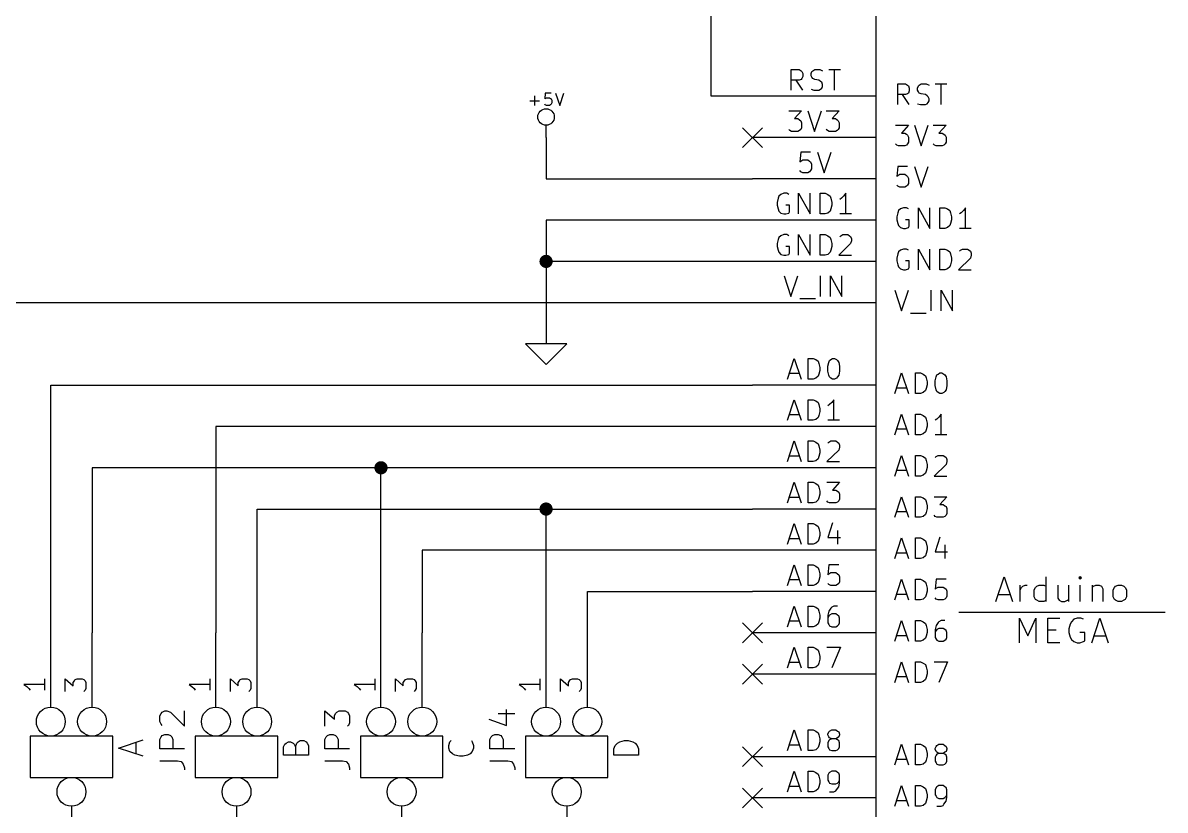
# Model space of a CAD drawing. Extents: x 4000 to 161350, y 4000 to 113000.
# Drawn here: x 30822 to 58500, y 47705 to 66780 of the extents above; entities that cross this region are included whole.
import ezdxf

# ---------------------------------------------------------------- set-up
doc = ezdxf.new("R2010")
doc.units = 0
for name, color, linetype in [('BLUE', 2, 'CONTINUOUS'), ('CYAN', 4, 'CONTINUOUS'), ('GREEN', 3, 'CONTINUOUS'), ('RED', 5, 'CONTINUOUS')]:
    doc.layers.add(name, color=color, linetype=linetype)

msp = doc.modelspace()

# ---------------------------------------------------------------- linework, layer by layer
at = {"layer": 'BLUE'}
for p, q in [((48260, 64240), (48740, 63760)), ((48740, 64240), (48260, 63760)), ((48260, 52240), (48740, 51760)), ((48740, 52240), (48260, 51760)), ((48260, 51240), (48740, 50760)), ((48740, 51240), (48260, 50760)), ((48260, 49240), (48740, 48760)), ((48740, 49240), (48260, 48760)), ((48260, 48240), (48740, 47760)), ((48740, 48240), (48260, 47760))]:
    msp.add_line(p, q, dxfattribs=at)
at = {"layer": 'CYAN'}
for p, q in [((43480, 65080), (43470, 64940)), ((43620, 65080), (43480, 65080)), ((43730, 65080), (43830, 64780)), ((43830, 64780), (43930, 65080)), ((52020, 64800), (52020, 65300)), ((52020, 65300), (52210, 65300)), ((52210, 65300), (52260, 65270)), ((52260, 65060), (52210, 65040)), ((52260, 65270), (52280, 65250)), ((52280, 65080), (52260, 65060)), ((52280, 65250), (52300, 65200)), ((52300, 65130), (52280, 65080)), ((52300, 65200), (52300, 65130)), ((52500, 65200), (52520, 65250)), ((52500, 65150), (52500, 65200)), ((52520, 65110), (52500, 65150)), ((52520, 65250), (52540, 65270)), ((52540, 65080), (52520, 65110)), ((52540, 65270), (52590, 65300)), ((52590, 65060), (52540, 65080)), ((52590, 65300), (52710, 65300)), ((52690, 65040), (52590, 65060)), ((52710, 65300), (52780, 65270)), ((52930, 65300), (53210, 65300)), ((53070, 64800), (53070, 65300)), ((43110, 64890), (43340, 64890)), ((43230, 64780), (43230, 65010)), ((43470, 64940), (43480, 64950)), ((43480, 64790), (43470, 64810)), ((43480, 64950), (43510, 64960)), ((43510, 64780), (43480, 64790)), ((43510, 64960), (43580, 64960)), ((43580, 64780), (43510, 64780)), ((43580, 64960), (43610, 64950)), ((43610, 64790), (43580, 64780)), ((43610, 64950), (43620, 64940)), ((43620, 64810), (43610, 64790)), ((43620, 64940), (43640, 64910)), ((43640, 64840), (43620, 64810)), ((43640, 64910), (43640, 64840)), ((52210, 65040), (52020, 65040)), ((52300, 64800), (52140, 65040)), ((52500, 64820), (52570, 64800)), ((52570, 64800), (52690, 64800)), ((52730, 65010), (52690, 65040)), ((52690, 64800), (52730, 64820)), ((52760, 64990), (52730, 65010)), ((52730, 64820), (52760, 64850)), ((52780, 64940), (52760, 64990)), ((52760, 64850), (52780, 64890)), ((52780, 64890), (52780, 64940)), ((51970, 64300), (52280, 64300)), ((52280, 64300), (52110, 64110)), ((52430, 64300), (52590, 63800)), ((52590, 63800), (52760, 64300)), ((52880, 64300), (53190, 64300)), ((53190, 64300), (53020, 64110)), ((52110, 64110), (52190, 64110)), ((52190, 64110), (52230, 64080)), ((52230, 64080), (52260, 64060)), ((52260, 64060), (52280, 64010)), ((52280, 64010), (52280, 63890)), ((53020, 64110), (53100, 64110)), ((53100, 64110), (53140, 64080)), ((53140, 64080), (53170, 64060)), ((53170, 64060), (53190, 64010)), ((53190, 64010), (53190, 63890)), ((52000, 63820), (51970, 63850)), ((52040, 63800), (52000, 63820)), ((52190, 63800), (52040, 63800)), ((52230, 63820), (52190, 63800)), ((52260, 63850), (52230, 63820)), ((52280, 63890), (52260, 63850)), ((52910, 63820), (52880, 63850)), ((52950, 63800), (52910, 63820)), ((53100, 63800), (52950, 63800)), ((53140, 63820), (53100, 63800)), ((53170, 63850), (53140, 63820)), ((53190, 63890), (53170, 63850)), ((52020, 63300), (52000, 63060)), ((52260, 63300), (52020, 63300)), ((52020, 63080), (52070, 63110)), ((52070, 63110), (52190, 63110)), ((52190, 63110), (52230, 63080)), ((52430, 63300), (52590, 62800)), ((52590, 62800), (52760, 63300)), ((52000, 63060), (52020, 63080)), ((52020, 62820), (52000, 62850)), ((52230, 63080), (52260, 63060)), ((52260, 62850), (52230, 62820)), ((52260, 63060), (52280, 63010)), ((52280, 62890), (52260, 62850)), ((52280, 63010), (52280, 62890)), ((52070, 62800), (52020, 62820)), ((52190, 62800), (52070, 62800)), ((52230, 62820), (52190, 62800)), ((52160, 62300), (52090, 62270)), ((52230, 62300), (52160, 62300)), ((52280, 62270), (52230, 62300)), ((52520, 61800), (52520, 62300)), ((52520, 62300), (52800, 61800)), ((52800, 61800), (52800, 62300)), ((53040, 61800), (53040, 62300)), ((53040, 62300), (53160, 62300)), ((53160, 62300), (53230, 62270)), ((53660, 62300), (53610, 62230)), ((53660, 61800), (53660, 62300)), ((52020, 62180), (52000, 62080)), ((52000, 62080), (52000, 62010)), ((52000, 62010), (52020, 61920)), ((52040, 62230), (52020, 62180)), ((52090, 62270), (52040, 62230)), ((52300, 62010), (52210, 62010)), ((52300, 61850), (52300, 62010)), ((53230, 62270), (53280, 62230)), ((53280, 62230), (53300, 62180)), ((53300, 62180), (53320, 62080)), ((53320, 62010), (53300, 61920)), ((53320, 62080), (53320, 62010)), ((53560, 62180), (53520, 62150)), ((53610, 62230), (53560, 62180)), ((52020, 61920), (52040, 61870)), ((52040, 61870), (52090, 61820)), ((52090, 61820), (52160, 61800)), ((52160, 61800), (52210, 61800)), ((52210, 61800), (52280, 61820)), ((52280, 61820), (52300, 61850)), ((53160, 61800), (53040, 61800)), ((53230, 61820), (53160, 61800)), ((53280, 61870), (53230, 61820)), ((53300, 61920), (53280, 61870)), ((53800, 61800), (53520, 61800)), ((52020, 61180), (52000, 61080)), ((52040, 61230), (52020, 61180)), ((52090, 61270), (52040, 61230)), ((52160, 61300), (52090, 61270)), ((52230, 61300), (52160, 61300)), ((52280, 61270), (52230, 61300)), ((52520, 60800), (52520, 61300)), ((52520, 61300), (52800, 60800)), ((52800, 60800), (52800, 61300)), ((53040, 60800), (53040, 61300)), ((53040, 61300), (53160, 61300)), ((53160, 61300), (53230, 61270)), ((53230, 61270), (53280, 61230)), ((53280, 61230), (53300, 61180)), ((53300, 61180), (53320, 61080)), ((53520, 61250), (53540, 61270)), ((53540, 61270), (53590, 61300)), ((53590, 61300), (53710, 61300)), ((53710, 61300), (53750, 61270)), ((53750, 61270), (53780, 61250)), ((53780, 61250), (53800, 61200)), ((53800, 61200), (53800, 61150)), ((52000, 61080), (52000, 61010)), ((52000, 61010), (52020, 60920)), ((52020, 60920), (52040, 60870)), ((52300, 61010), (52210, 61010)), ((52300, 60850), (52300, 61010)), ((53300, 60920), (53280, 60870)), ((53320, 61010), (53300, 60920)), ((53320, 61080), (53320, 61010)), ((53780, 61080), (53490, 60800)), ((53800, 61150), (53780, 61080)), ((52040, 60870), (52090, 60820)), ((52090, 60820), (52160, 60800)), ((52160, 60800), (52210, 60800)), ((52210, 60800), (52280, 60820)), ((52280, 60820), (52300, 60850)), ((53160, 60800), (53040, 60800)), ((53230, 60820), (53160, 60800)), ((53280, 60870), (53230, 60820)), ((53490, 60800), (53800, 60800)), ((51950, 60300), (52110, 59800)), ((52110, 59800), (52280, 60300)), ((52830, 59800), (52830, 60300)), ((53070, 59800), (53070, 60300)), ((53070, 60300), (53350, 59800)), ((53350, 59800), (53350, 60300)), ((52330, 59750), (52710, 59750)), ((51950, 57800), (52110, 58300)), ((52110, 58300), (52280, 57800)), ((52450, 57800), (52450, 58300)), ((52450, 58300), (52570, 58300)), ((52570, 58300), (52640, 58270)), ((52640, 58270), (52690, 58230)), ((52690, 58230), (52710, 58180)), ((52710, 58180), (52730, 58080)), ((52930, 58110), (52950, 58200)), ((52950, 58200), (52970, 58250)), ((52970, 58250), (53000, 58270)), ((53000, 58270), (53040, 58300)), ((53040, 58300), (53090, 58300)), ((53090, 58300), (53140, 58270)), ((53140, 58270), (53160, 58250)), ((53160, 58250), (53190, 58200)), ((53190, 58200), (53210, 58110)), ((52000, 57940), (52230, 57940)), ((52690, 57870), (52640, 57820)), ((52710, 57920), (52690, 57870)), ((52730, 58010), (52710, 57920)), ((52730, 58080), (52730, 58010)), ((52930, 57990), (52930, 58110)), ((52950, 57890), (52930, 57990)), ((52970, 57850), (52950, 57890)), ((53000, 57820), (52970, 57850)), ((53160, 57850), (53140, 57820)), ((53190, 57890), (53160, 57850)), ((53210, 57990), (53190, 57890)), ((53210, 58110), (53210, 57990)), ((52570, 57800), (52450, 57800)), ((52640, 57820), (52570, 57800)), ((53040, 57800), (53000, 57820)), ((53090, 57800), (53040, 57800)), ((53140, 57820), (53090, 57800)), ((51950, 56800), (52110, 57300)), ((52110, 57300), (52280, 56800)), ((52450, 56800), (52450, 57300)), ((52450, 57300), (52570, 57300)), ((52570, 57300), (52640, 57270)), ((53070, 57300), (53020, 57230)), ((53070, 56800), (53070, 57300)), ((52640, 57270), (52690, 57230)), ((52690, 57230), (52710, 57180)), ((52710, 57180), (52730, 57080)), ((52730, 57080), (52730, 57010)), ((52970, 57180), (52930, 57150)), ((53020, 57230), (52970, 57180)), ((52000, 56940), (52230, 56940)), ((52570, 56800), (52450, 56800)), ((52640, 56820), (52570, 56800)), ((52690, 56870), (52640, 56820)), ((52710, 56920), (52690, 56870)), ((52730, 57010), (52710, 56920)), ((53210, 56800), (52930, 56800)), ((51950, 55800), (52110, 56300)), ((52110, 56300), (52280, 55800)), ((52450, 55800), (52450, 56300)), ((52450, 56300), (52570, 56300)), ((52570, 56300), (52640, 56270)), ((52640, 56270), (52690, 56230)), ((52690, 56230), (52710, 56180)), ((52930, 56250), (52950, 56270)), ((52950, 56270), (53000, 56300)), ((53000, 56300), (53120, 56300)), ((53120, 56300), (53160, 56270)), ((53160, 56270), (53190, 56250)), ((53190, 56250), (53210, 56200)), ((53210, 56200), (53210, 56150)), ((52000, 55940), (52230, 55940)), ((52710, 55920), (52690, 55870)), ((52710, 56180), (52730, 56080)), ((52730, 56010), (52710, 55920)), ((52730, 56080), (52730, 56010)), ((53190, 56080), (52900, 55800)), ((53210, 56150), (53190, 56080)), ((52570, 55800), (52450, 55800)), ((52640, 55820), (52570, 55800)), ((52690, 55870), (52640, 55820)), ((52900, 55800), (53210, 55800)), ((51950, 54800), (52110, 55300)), ((52110, 55300), (52280, 54800)), ((52450, 54800), (52450, 55300)), ((52450, 55300), (52570, 55300)), ((52570, 55300), (52640, 55270)), ((52640, 55270), (52690, 55230)), ((52690, 55230), (52710, 55180)), ((52710, 55180), (52730, 55080)), ((52730, 55080), (52730, 55010)), ((52900, 55300), (53210, 55300)), ((53210, 55300), (53040, 55110)), ((53040, 55110), (53120, 55110)), ((53120, 55110), (53160, 55080)), ((53160, 55080), (53190, 55060)), ((52000, 54940), (52230, 54940)), ((52640, 54820), (52570, 54800)), ((52690, 54870), (52640, 54820)), ((52710, 54920), (52690, 54870)), ((52730, 55010), (52710, 54920)), ((52930, 54820), (52900, 54850)), ((52970, 54800), (52930, 54820)), ((53160, 54820), (53120, 54800)), ((53190, 54850), (53160, 54820)), ((53190, 55060), (53210, 55010)), ((53210, 54890), (53190, 54850)), ((53210, 55010), (53210, 54890)), ((52570, 54800), (52450, 54800)), ((53120, 54800), (52970, 54800)), ((51950, 53800), (52110, 54300)), ((52110, 54300), (52280, 53800)), ((52450, 53800), (52450, 54300)), ((52450, 54300), (52570, 54300)), ((52570, 54300), (52640, 54270)), ((52640, 54270), (52690, 54230)), ((53040, 54320), (52930, 53960)), ((52690, 54230), (52710, 54180)), ((52710, 54180), (52730, 54080)), ((52730, 54010), (52710, 53920)), ((52730, 54080), (52730, 54010)), ((53160, 54130), (53160, 53800)), ((52000, 53940), (52230, 53940)), ((52570, 53800), (52450, 53800)), ((52640, 53820), (52570, 53800)), ((52690, 53870), (52640, 53820)), ((52710, 53920), (52690, 53870)), ((52930, 53960), (53230, 53960)), ((51950, 52800), (52110, 53300)), ((52110, 53300), (52280, 52800)), ((52450, 52800), (52450, 53300)), ((52450, 53300), (52570, 53300)), ((52570, 53300), (52640, 53270)), ((52640, 53270), (52690, 53230)), ((52690, 53230), (52710, 53180)), ((52710, 53180), (52730, 53080)), ((52950, 53300), (52930, 53060)), ((53190, 53300), (52950, 53300)), ((52000, 52940), (52230, 52940)), ((52690, 52870), (52640, 52820)), ((52710, 52920), (52690, 52870)), ((52730, 53010), (52710, 52920)), ((52730, 53080), (52730, 53010)), ((52930, 53060), (52950, 53080)), ((52950, 53080), (53000, 53110)), ((53000, 53110), (53120, 53110)), ((53120, 53110), (53160, 53080)), ((53160, 53080), (53190, 53060)), ((53190, 53060), (53210, 53010)), ((53210, 52890), (53190, 52850)), ((53210, 53010), (53210, 52890)), ((52570, 52800), (52450, 52800)), ((52640, 52820), (52570, 52800)), ((52950, 52820), (52930, 52850)), ((53000, 52800), (52950, 52820)), ((53120, 52800), (53000, 52800)), ((53160, 52820), (53120, 52800)), ((53190, 52850), (53160, 52820)), ((51950, 51800), (52110, 52300)), ((52110, 52300), (52280, 51800)), ((52450, 51800), (52450, 52300)), ((52450, 52300), (52570, 52300)), ((52570, 52300), (52640, 52270)), ((52640, 52270), (52690, 52230)), ((52690, 52230), (52710, 52180)), ((52710, 52180), (52730, 52080)), ((52730, 52080), (52730, 52010)), ((52950, 52180), (52930, 52080)), ((52930, 52080), (52930, 51890)), ((52950, 52060), (52930, 52010)), ((53000, 52250), (52950, 52180)), ((52970, 52080), (52950, 52060)), ((53020, 52110), (52970, 52080)), ((53020, 52270), (53000, 52250)), ((53070, 52300), (53020, 52270)), ((53120, 52110), (53020, 52110)), ((53160, 52300), (53070, 52300)), ((53160, 52080), (53120, 52110)), ((53190, 52060), (53160, 52080)), ((53210, 52010), (53190, 52060)), ((52000, 51940), (52230, 51940)), ((52570, 51800), (52450, 51800)), ((52640, 51820), (52570, 51800)), ((52690, 51870), (52640, 51820)), ((52710, 51920), (52690, 51870)), ((52730, 52010), (52710, 51920)), ((52930, 51890), (52950, 51850)), ((52950, 51850), (52970, 51820)), ((52970, 51820), (53020, 51800)), ((53020, 51800), (53120, 51800)), ((53120, 51800), (53160, 51820)), ((53160, 51820), (53190, 51850)), ((53190, 51850), (53210, 51890)), ((53210, 51890), (53210, 52010)), ((51950, 50800), (52110, 51300)), ((52110, 51300), (52280, 50800)), ((52450, 50800), (52450, 51300)), ((52450, 51300), (52570, 51300)), ((52570, 51300), (52640, 51270)), ((52640, 51270), (52690, 51230)), ((52690, 51230), (52710, 51180)), ((52900, 51300), (53230, 51300)), ((53230, 51300), (53020, 50800)), ((52000, 50940), (52230, 50940)), ((52710, 51180), (52730, 51080)), ((52730, 51010), (52710, 50920)), ((52730, 51080), (52730, 51010)), ((52570, 50800), (52450, 50800)), ((52640, 50820), (52570, 50800)), ((52690, 50870), (52640, 50820)), ((52710, 50920), (52690, 50870)), ((34200, 50080), (34260, 50110)), ((34260, 50110), (34310, 50110)), ((34310, 50110), (34400, 50080)), ((34740, 49740), (34740, 50110)), ((38140, 49740), (38140, 50110)), ((38140, 50110), (38370, 49910)), ((38430, 50080), (38490, 50110)), ((38490, 50110), (38630, 50110)), ((38630, 50110), (38690, 50080)), ((42540, 49760), (42540, 50140)), ((34140, 49990), (34170, 50050)), ((34140, 49850), (34140, 49990)), ((34170, 49790), (34140, 49850)), ((34170, 50050), (34200, 50080)), ((34400, 50080), (34740, 49740)), ((38370, 49990), (38400, 50050)), ((38370, 49910), (38370, 49990)), ((38400, 50050), (38430, 50080)), ((38690, 50080), (38710, 50050)), ((38710, 50050), (38740, 49990)), ((38740, 49820), (38710, 49760)), ((38740, 49990), (38740, 49820)), ((42110, 49910), (42540, 49760)), ((42340, 50050), (42740, 50050)), ((34200, 49760), (34170, 49790)), ((38710, 49760), (38690, 49740)), ((33140, 49210), (33740, 49410)), ((33570, 49060), (33570, 49350)), ((34140, 49420), (34170, 49480)), ((34140, 49190), (34140, 49420)), ((34170, 49480), (34200, 49510)), ((34200, 49510), (34260, 49540)), ((34260, 49540), (34340, 49540)), ((34340, 49540), (34400, 49510)), ((34400, 49510), (34430, 49480)), ((34430, 49480), (34460, 49420)), ((34460, 49420), (34460, 49190)), ((37140, 49240), (37170, 49300)), ((37170, 49300), (37200, 49330)), ((37200, 49330), (37260, 49360)), ((37260, 49360), (37310, 49360)), ((37310, 49360), (37370, 49330)), ((37370, 49330), (37400, 49300)), ((37400, 49300), (37430, 49240)), ((37430, 49240), (37460, 49330)), ((37460, 49330), (37490, 49360)), ((37490, 49360), (37540, 49390)), ((37540, 49390), (37630, 49390)), ((37630, 49390), (37690, 49360)), ((37690, 49360), (37710, 49330)), ((37710, 49330), (37740, 49270)), ((37740, 49270), (37740, 49040)), ((38140, 49420), (38170, 49480)), ((38140, 49190), (38140, 49420)), ((38170, 49480), (38200, 49510)), ((38200, 49510), (38260, 49540)), ((38260, 49540), (38340, 49540)), ((38340, 49540), (38400, 49510)), ((38400, 49510), (38430, 49480)), ((38430, 49480), (38460, 49420)), ((38460, 49420), (38460, 49190)), ((41140, 49270), (41170, 49360)), ((41140, 49210), (41140, 49270)), ((41170, 49360), (41200, 49390)), ((41690, 49390), (41710, 49360)), ((41710, 49360), (41740, 49270)), ((41740, 49270), (41740, 49210)), ((42140, 49420), (42170, 49480)), ((42140, 49190), (42140, 49420)), ((42170, 49480), (42200, 49510)), ((42200, 49510), (42260, 49540)), ((42260, 49540), (42340, 49540)), ((42340, 49540), (42400, 49510)), ((42400, 49510), (42430, 49480)), ((42430, 49480), (42460, 49420)), ((42460, 49420), (42460, 49190)), ((45140, 49190), (45170, 49270)), ((45170, 49270), (45230, 49330)), ((45230, 49330), (45290, 49360)), ((45290, 49360), (45400, 49390)), ((45400, 49390), (45490, 49390)), ((45490, 49390), (45600, 49360)), ((45600, 49360), (45660, 49330)), ((45660, 49330), (45710, 49270)), ((45710, 49270), (45740, 49190)), ((51950, 48800), (52110, 49300)), ((52110, 49300), (52280, 48800)), ((52450, 48800), (52450, 49300)), ((52450, 49300), (52570, 49300)), ((52570, 49300), (52640, 49270)), ((52640, 49270), (52690, 49230)), ((52950, 49250), (52970, 49270)), ((52970, 49270), (53020, 49300)), ((53020, 49300), (53120, 49300)), ((53120, 49300), (53160, 49270)), ((53160, 49270), (53190, 49250)), ((33740, 49010), (33140, 49210)), ((34740, 49190), (34140, 49190)), ((37140, 49040), (37140, 49240)), ((37740, 49040), (37140, 49040)), ((37430, 49240), (37430, 49040)), ((38740, 49190), (38140, 49190)), ((41170, 49130), (41140, 49210)), ((41230, 49070), (41170, 49130)), ((41290, 49040), (41230, 49070)), ((41400, 49010), (41290, 49040)), ((41490, 49010), (41400, 49010)), ((41600, 49040), (41490, 49010)), ((41660, 49070), (41600, 49040)), ((41710, 49130), (41660, 49070)), ((41740, 49210), (41710, 49130)), ((42740, 49190), (42140, 49190)), ((45140, 49040), (45140, 49190)), ((45740, 49040), (45140, 49040)), ((45740, 49190), (45740, 49040)), ((52690, 49230), (52710, 49180)), ((52710, 49180), (52730, 49080)), ((52730, 49010), (52710, 48920)), ((52730, 49080), (52730, 49010)), ((52930, 49200), (52950, 49250)), ((52930, 49180), (52930, 49200)), ((52950, 49130), (52930, 49180)), ((52950, 49040), (52930, 48990)), ((52930, 48990), (52930, 48890)), ((52970, 49110), (52950, 49130)), ((52970, 49060), (52950, 49040)), ((53020, 49080), (52970, 49110)), ((53020, 49080), (52970, 49060)), ((53120, 49080), (53020, 49080)), ((53160, 49110), (53120, 49080)), ((53160, 49060), (53120, 49080)), ((53190, 49130), (53160, 49110)), ((53190, 49040), (53160, 49060)), ((53190, 49250), (53210, 49200)), ((53210, 49180), (53190, 49130)), ((53210, 48990), (53190, 49040)), ((53210, 49200), (53210, 49180)), ((53210, 48890), (53210, 48990)), ((34140, 48900), (34570, 48900)), ((34570, 48900), (34660, 48880)), ((34660, 48880), (34710, 48820)), ((34710, 48820), (34740, 48730)), ((34740, 48730), (34740, 48680)), ((38140, 48900), (38570, 48900)), ((38570, 48900), (38660, 48880)), ((38660, 48880), (38710, 48820)), ((38710, 48820), (38740, 48730)), ((38740, 48730), (38740, 48680)), ((42140, 48900), (42570, 48900)), ((42570, 48900), (42660, 48880)), ((42660, 48880), (42710, 48820)), ((42710, 48820), (42740, 48730)), ((42740, 48730), (42740, 48680)), ((52000, 48940), (52230, 48940)), ((52570, 48800), (52450, 48800)), ((52640, 48820), (52570, 48800)), ((52690, 48870), (52640, 48820)), ((52710, 48920), (52690, 48870)), ((52930, 48890), (52950, 48850)), ((52950, 48850), (52970, 48820)), ((52970, 48820), (53020, 48800)), ((53020, 48800), (53120, 48800)), ((53120, 48800), (53160, 48820)), ((53160, 48820), (53190, 48850)), ((53190, 48850), (53210, 48890)), ((51950, 47800), (52110, 48300)), ((52110, 48300), (52280, 47800)), ((52450, 47800), (52450, 48300)), ((52450, 48300), (52570, 48300)), ((52570, 48300), (52640, 48270)), ((52640, 48270), (52690, 48230)), ((52690, 48230), (52710, 48180)), ((52710, 48180), (52730, 48080)), ((52950, 48250), (52930, 48200)), ((52930, 48200), (52930, 48080)), ((52970, 48270), (52950, 48250)), ((53020, 48300), (52970, 48270)), ((53120, 48300), (53020, 48300)), ((53160, 48270), (53120, 48300)), ((53190, 48250), (53160, 48270)), ((53210, 48200), (53190, 48250)), ((53210, 48010), (53210, 48200)), ((52000, 47940), (52230, 47940)), ((52710, 47920), (52690, 47870)), ((52730, 48010), (52710, 47920)), ((52730, 48080), (52730, 48010)), ((52930, 48080), (52950, 48040)), ((52950, 48040), (52970, 48010)), ((52970, 48010), (53020, 47990)), ((53020, 47990), (53120, 47990)), ((53120, 47990), (53160, 48010)), ((53140, 47850), (53190, 47920)), ((53160, 48010), (53190, 48040)), ((53190, 48040), (53210, 48080)), ((53190, 47920), (53210, 48010)), ((52570, 47800), (52450, 47800)), ((52640, 47820), (52570, 47800)), ((52690, 47870), (52640, 47820)), ((52970, 47800), (53070, 47800)), ((53070, 47800), (53120, 47820)), ((53120, 47820), (53140, 47850))]:
    msp.add_line(p, q, dxfattribs=at)
at = {"layer": 'GREEN'}
for p, q in [((47500, 65000), (47500, 74000)), ((48500, 65000), (47500, 65000)), ((43500, 64000), (43500, 63000)), ((43500, 63000), (48500, 63000)), ((48500, 62000), (43500, 62000)), ((43500, 62000), (43500, 59000)), ((48500, 61000), (43500, 61000)), ((48500, 60000), (23500, 60000)), ((31500, 52000), (31500, 58000)), ((31500, 58000), (48500, 58000)), ((48500, 57000), (35500, 57000)), ((35500, 57000), (35500, 52000)), ((48500, 56000), (32500, 56000)), ((32500, 56000), (32500, 52000)), ((39500, 52000), (39500, 56000)), ((36500, 52000), (36500, 55000)), ((36500, 55000), (48500, 55000)), ((43500, 52000), (43500, 55000)), ((48500, 54000), (40500, 54000)), ((40500, 54000), (40500, 52000)), ((44500, 52000), (44500, 53000)), ((44500, 53000), (48500, 53000))]:
    msp.add_line(p, q, dxfattribs=at)
at = {"layer": 'GREEN', "const_width": 160}
for points in [[(43420, 61000, 1), (43580, 61000, 1)], [(39420, 56000, 1), (39580, 56000, 1)], [(43420, 55000, 1), (43580, 55000, 1)]]:
    msp.add_lwpolyline(points, format="xyb", close=True, dxfattribs=at)
at = {"layer": 'RED'}
for p, q in [((51500, 20000), (51500, 70000)), ((49440, 65150), (49440, 65650)), ((49440, 65650), (49630, 65650)), ((49630, 65650), (49680, 65620)), ((49680, 65620), (49700, 65600)), ((49700, 65600), (49720, 65550)), ((49920, 65550), (49940, 65600)), ((49940, 65600), (49960, 65620)), ((49960, 65620), (50010, 65650)), ((50010, 65650), (50130, 65650)), ((50130, 65650), (50200, 65620)), ((50350, 65650), (50630, 65650)), ((50490, 65150), (50490, 65650)), ((49630, 65390), (49440, 65390)), ((49720, 65150), (49560, 65390)), ((49680, 65410), (49630, 65390)), ((49700, 65430), (49680, 65410)), ((49720, 65480), (49700, 65430)), ((49720, 65550), (49720, 65480)), ((49920, 65500), (49920, 65550)), ((49940, 65460), (49920, 65500)), ((49960, 65430), (49940, 65460)), ((50010, 65410), (49960, 65430)), ((50110, 65390), (50010, 65410)), ((50150, 65360), (50110, 65390)), ((50180, 65340), (50150, 65360)), ((50200, 65290), (50180, 65340)), ((49920, 65170), (49990, 65150)), ((49990, 65150), (50110, 65150)), ((50110, 65150), (50150, 65170)), ((50150, 65170), (50180, 65200)), ((50180, 65200), (50200, 65240)), ((50200, 65240), (50200, 65290)), ((51500, 65000), (48500, 65000)), ((49380, 64650), (49690, 64650)), ((49690, 64650), (49520, 64460)), ((49840, 64650), (50000, 64150)), ((50000, 64150), (50170, 64650)), ((50290, 64650), (50600, 64650)), ((50600, 64650), (50430, 64460)), ((43500, 64000), (43500, 64300)), ((49520, 64460), (49600, 64460)), ((49600, 64460), (49640, 64430)), ((49640, 64430), (49670, 64410)), ((49670, 64410), (49690, 64360)), ((49690, 64240), (49670, 64200)), ((49690, 64360), (49690, 64240)), ((50430, 64460), (50510, 64460)), ((50510, 64460), (50550, 64430)), ((50550, 64430), (50580, 64410)), ((50580, 64410), (50600, 64360)), ((50600, 64240), (50580, 64200)), ((50600, 64360), (50600, 64240)), ((51500, 64000), (48500, 64000)), ((49410, 64170), (49380, 64200)), ((49450, 64150), (49410, 64170)), ((49600, 64150), (49450, 64150)), ((49640, 64170), (49600, 64150)), ((49670, 64200), (49640, 64170)), ((50320, 64170), (50290, 64200)), ((50360, 64150), (50320, 64170)), ((50510, 64150), (50360, 64150)), ((50550, 64170), (50510, 64150)), ((50580, 64200), (50550, 64170)), ((49670, 63650), (49650, 63410)), ((49650, 63410), (49670, 63430)), ((49910, 63650), (49670, 63650)), ((49670, 63430), (49720, 63460)), ((49720, 63460), (49840, 63460)), ((49840, 63460), (49880, 63430)), ((49880, 63430), (49910, 63410)), ((49910, 63410), (49930, 63360)), ((50080, 63650), (50240, 63150)), ((50240, 63150), (50410, 63650)), ((49670, 63170), (49650, 63200)), ((49720, 63150), (49670, 63170)), ((49840, 63150), (49720, 63150)), ((49880, 63170), (49840, 63150)), ((49910, 63200), (49880, 63170)), ((49930, 63240), (49910, 63200)), ((49930, 63360), (49930, 63240)), ((51500, 63000), (48500, 63000)), ((49140, 62580), (49120, 62530)), ((49190, 62620), (49140, 62580)), ((49260, 62650), (49190, 62620)), ((49330, 62650), (49260, 62650)), ((49380, 62620), (49330, 62650)), ((49620, 62150), (49620, 62650)), ((49620, 62650), (49900, 62150)), ((49900, 62150), (49900, 62650)), ((50140, 62150), (50140, 62650)), ((50140, 62650), (50260, 62650)), ((50260, 62650), (50330, 62620)), ((50330, 62620), (50380, 62580)), ((50380, 62580), (50400, 62530)), ((50710, 62580), (50660, 62530)), ((50760, 62650), (50710, 62580)), ((50760, 62150), (50760, 62650)), ((49120, 62530), (49100, 62430)), ((49100, 62430), (49100, 62360)), ((49100, 62360), (49120, 62270)), ((49400, 62360), (49310, 62360)), ((49400, 62200), (49400, 62360)), ((50400, 62530), (50420, 62430)), ((50420, 62360), (50400, 62270)), ((50420, 62430), (50420, 62360)), ((50660, 62530), (50620, 62500)), ((51500, 62000), (48500, 62000)), ((49120, 62270), (49140, 62220)), ((49140, 62220), (49190, 62170)), ((49190, 62170), (49260, 62150)), ((49260, 62150), (49310, 62150)), ((49310, 62150), (49380, 62170)), ((49380, 62170), (49400, 62200)), ((50260, 62150), (50140, 62150)), ((50330, 62170), (50260, 62150)), ((50380, 62220), (50330, 62170)), ((50400, 62270), (50380, 62220)), ((50900, 62150), (50620, 62150)), ((49120, 61530), (49100, 61430)), ((49140, 61580), (49120, 61530)), ((49190, 61620), (49140, 61580)), ((49260, 61650), (49190, 61620)), ((49330, 61650), (49260, 61650)), ((49380, 61620), (49330, 61650)), ((49620, 61150), (49620, 61650)), ((49620, 61650), (49900, 61150)), ((49900, 61150), (49900, 61650)), ((50140, 61150), (50140, 61650)), ((50140, 61650), (50260, 61650)), ((50260, 61650), (50330, 61620)), ((50330, 61620), (50380, 61580)), ((50380, 61580), (50400, 61530)), ((50400, 61530), (50420, 61430)), ((50620, 61600), (50640, 61620)), ((50640, 61620), (50690, 61650)), ((50690, 61650), (50810, 61650)), ((50810, 61650), (50850, 61620)), ((50850, 61620), (50880, 61600)), ((50880, 61600), (50900, 61550)), ((50900, 61500), (50880, 61430)), ((50900, 61550), (50900, 61500)), ((49100, 61430), (49100, 61360)), ((49100, 61360), (49120, 61270)), ((49120, 61270), (49140, 61220)), ((49140, 61220), (49190, 61170)), ((49190, 61170), (49260, 61150)), ((49400, 61360), (49310, 61360)), ((49310, 61150), (49380, 61170)), ((49380, 61170), (49400, 61200)), ((49400, 61200), (49400, 61360)), ((50330, 61170), (50260, 61150)), ((50380, 61220), (50330, 61170)), ((50400, 61270), (50380, 61220)), ((50420, 61360), (50400, 61270)), ((50420, 61430), (50420, 61360)), ((50880, 61430), (50590, 61150)), ((51500, 61000), (48500, 61000)), ((49260, 61150), (49310, 61150)), ((50260, 61150), (50140, 61150)), ((50590, 61150), (50900, 61150)), ((49270, 60650), (49430, 60150)), ((49430, 60150), (49600, 60650)), ((50150, 60150), (50150, 60650)), ((50390, 60150), (50390, 60650)), ((50390, 60650), (50670, 60150)), ((50670, 60150), (50670, 60650)), ((49650, 60100), (50030, 60100)), ((51500, 60000), (48500, 60000)), ((43000, 59000), (43500, 58500)), ((44000, 59000), (43000, 59000)), ((43500, 58500), (44000, 59000)), ((49350, 58150), (49510, 58650)), ((49510, 58650), (49680, 58150)), ((49850, 58150), (49850, 58650)), ((49850, 58650), (49970, 58650)), ((49970, 58650), (50040, 58620)), ((50040, 58620), (50090, 58580)), ((50090, 58580), (50110, 58530)), ((50110, 58530), (50130, 58430)), ((50130, 58430), (50130, 58360)), ((50330, 58460), (50350, 58550)), ((50330, 58340), (50330, 58460)), ((50350, 58550), (50370, 58600)), ((50370, 58600), (50400, 58620)), ((50400, 58620), (50440, 58650)), ((50440, 58650), (50490, 58650)), ((50490, 58650), (50540, 58620)), ((50540, 58620), (50560, 58600)), ((50560, 58600), (50590, 58550)), ((50590, 58550), (50610, 58460)), ((50610, 58460), (50610, 58340)), ((49400, 58290), (49630, 58290)), ((49970, 58150), (49850, 58150)), ((50040, 58170), (49970, 58150)), ((50090, 58220), (50040, 58170)), ((50110, 58270), (50090, 58220)), ((50130, 58360), (50110, 58270)), ((50350, 58240), (50330, 58340)), ((50370, 58200), (50350, 58240)), ((50400, 58170), (50370, 58200)), ((50440, 58150), (50400, 58170)), ((50490, 58150), (50440, 58150)), ((50540, 58170), (50490, 58150)), ((50560, 58200), (50540, 58170)), ((50590, 58240), (50560, 58200)), ((50610, 58340), (50590, 58240)), ((51500, 58000), (48500, 58000)), ((49350, 57150), (49510, 57650)), ((49510, 57650), (49680, 57150)), ((49850, 57150), (49850, 57650)), ((49850, 57650), (49970, 57650)), ((49970, 57650), (50040, 57620)), ((50040, 57620), (50090, 57580)), ((50090, 57580), (50110, 57530)), ((50420, 57580), (50370, 57530)), ((50470, 57650), (50420, 57580)), ((50470, 57150), (50470, 57650)), ((50110, 57530), (50130, 57430)), ((50130, 57360), (50110, 57270)), ((50130, 57430), (50130, 57360)), ((50370, 57530), (50330, 57500)), ((49400, 57290), (49630, 57290)), ((49970, 57150), (49850, 57150)), ((50040, 57170), (49970, 57150)), ((50090, 57220), (50040, 57170)), ((50110, 57270), (50090, 57220)), ((50610, 57150), (50330, 57150)), ((51500, 57000), (48500, 57000)), ((49350, 56150), (49510, 56650)), ((49510, 56650), (49680, 56150)), ((49850, 56150), (49850, 56650)), ((49850, 56650), (49970, 56650)), ((49970, 56650), (50040, 56620)), ((50040, 56620), (50090, 56580)), ((50090, 56580), (50110, 56530)), ((50110, 56530), (50130, 56430)), ((50330, 56600), (50350, 56620)), ((50350, 56620), (50400, 56650)), ((50400, 56650), (50520, 56650)), ((50520, 56650), (50560, 56620)), ((50560, 56620), (50590, 56600)), ((50590, 56600), (50610, 56550)), ((50610, 56500), (50590, 56430)), ((50610, 56550), (50610, 56500)), ((49400, 56290), (49630, 56290)), ((50090, 56220), (50040, 56170)), ((50110, 56270), (50090, 56220)), ((50130, 56360), (50110, 56270)), ((50130, 56430), (50130, 56360)), ((50590, 56430), (50300, 56150)), ((51500, 56000), (48500, 56000)), ((49970, 56150), (49850, 56150)), ((50040, 56170), (49970, 56150)), ((50300, 56150), (50610, 56150)), ((49350, 55150), (49510, 55650)), ((49510, 55650), (49680, 55150)), ((49850, 55150), (49850, 55650)), ((49850, 55650), (49970, 55650)), ((49970, 55650), (50040, 55620)), ((50300, 55650), (50610, 55650)), ((50610, 55650), (50440, 55460)), ((50040, 55620), (50090, 55580)), ((50090, 55580), (50110, 55530)), ((50110, 55530), (50130, 55430)), ((50130, 55360), (50110, 55270)), ((50130, 55430), (50130, 55360)), ((50440, 55460), (50520, 55460)), ((50520, 55460), (50560, 55430)), ((50560, 55430), (50590, 55410)), ((50590, 55410), (50610, 55360)), ((50610, 55360), (50610, 55240)), ((49400, 55290), (49630, 55290)), ((49970, 55150), (49850, 55150)), ((50040, 55170), (49970, 55150)), ((50090, 55220), (50040, 55170)), ((50110, 55270), (50090, 55220)), ((50330, 55170), (50300, 55200)), ((50370, 55150), (50330, 55170)), ((50520, 55150), (50370, 55150)), ((50560, 55170), (50520, 55150)), ((50590, 55200), (50560, 55170)), ((50610, 55240), (50590, 55200)), ((51500, 55000), (48500, 55000)), ((49350, 54150), (49510, 54650)), ((49510, 54650), (49680, 54150)), ((49850, 54150), (49850, 54650)), ((49850, 54650), (49970, 54650)), ((49970, 54650), (50040, 54620)), ((50040, 54620), (50090, 54580)), ((50090, 54580), (50110, 54530)), ((50110, 54530), (50130, 54430)), ((50440, 54670), (50330, 54310)), ((49400, 54290), (49630, 54290)), ((50110, 54270), (50090, 54220)), ((50130, 54360), (50110, 54270)), ((50130, 54430), (50130, 54360)), ((50330, 54310), (50630, 54310)), ((50560, 54480), (50560, 54150)), ((51500, 54000), (48500, 54000)), ((49970, 54150), (49850, 54150)), ((50040, 54170), (49970, 54150)), ((50090, 54220), (50040, 54170)), ((49350, 53150), (49510, 53650)), ((49510, 53650), (49680, 53150)), ((49850, 53150), (49850, 53650)), ((49850, 53650), (49970, 53650)), ((49970, 53650), (50040, 53620)), ((50040, 53620), (50090, 53580)), ((50090, 53580), (50110, 53530)), ((50110, 53530), (50130, 53430)), ((50130, 53430), (50130, 53360)), ((50350, 53650), (50330, 53410)), ((50330, 53410), (50350, 53430)), ((50590, 53650), (50350, 53650)), ((50350, 53430), (50400, 53460)), ((50400, 53460), (50520, 53460)), ((50520, 53460), (50560, 53430)), ((50560, 53430), (50590, 53410)), ((49400, 53290), (49630, 53290)), ((49970, 53150), (49850, 53150)), ((50040, 53170), (49970, 53150)), ((50090, 53220), (50040, 53170)), ((50110, 53270), (50090, 53220)), ((50130, 53360), (50110, 53270)), ((50350, 53170), (50330, 53200)), ((50400, 53150), (50350, 53170)), ((50520, 53150), (50400, 53150)), ((50560, 53170), (50520, 53150)), ((50590, 53200), (50560, 53170)), ((50590, 53410), (50610, 53360)), ((50610, 53240), (50590, 53200)), ((50610, 53360), (50610, 53240)), ((54400, 52760), (54600, 53360)), ((54600, 53360), (54800, 52760)), ((54990, 52760), (54990, 53160)), ((55050, 53130), (55110, 53160)), ((55110, 53160), (55160, 53160)), ((55390, 53130), (55450, 53160)), ((55450, 53160), (55560, 53160)), ((55560, 53160), (55620, 53130)), ((55620, 52760), (55620, 53360)), ((55900, 53160), (55900, 52840)), ((56160, 53160), (56160, 52760)), ((56440, 53360), (56410, 53330)), ((56410, 53330), (56440, 53300)), ((56470, 53330), (56440, 53360)), ((56440, 53360), (56440, 53300)), ((56440, 53300), (56470, 53330)), ((56440, 52760), (56440, 53160)), ((56730, 53160), (56730, 52760)), ((56760, 53130), (56820, 53160)), ((56820, 53160), (56900, 53160)), ((56900, 53160), (56960, 53130)), ((57300, 53130), (57360, 53160)), ((57360, 53160), (57440, 53160)), ((57440, 53160), (57500, 53130)), ((51500, 53000), (48500, 53000)), ((54450, 52930), (54740, 52930)), ((54990, 53040), (55020, 53100)), ((55020, 53100), (55050, 53130)), ((55330, 53040), (55360, 53100)), ((55330, 52870), (55330, 53040)), ((55360, 52810), (55330, 52870)), ((55360, 53100), (55390, 53130)), ((56730, 53100), (56760, 53130)), ((56960, 53130), (56990, 53070)), ((56990, 53070), (56990, 52760)), ((57240, 53040), (57270, 53100)), ((57240, 52870), (57240, 53040)), ((57270, 52810), (57240, 52870)), ((57270, 53100), (57300, 53130)), ((57500, 53130), (57530, 53100)), ((57530, 53100), (57560, 53040)), ((57560, 52870), (57530, 52810)), ((57560, 53040), (57560, 52870)), ((49350, 52150), (49510, 52650)), ((49510, 52650), (49680, 52150)), ((49850, 52150), (49850, 52650)), ((49850, 52650), (49970, 52650)), ((49970, 52650), (50040, 52620)), ((50040, 52620), (50090, 52580)), ((50400, 52600), (50350, 52530)), ((50420, 52620), (50400, 52600)), ((50470, 52650), (50420, 52620)), ((50560, 52650), (50470, 52650)), ((55390, 52790), (55360, 52810)), ((55450, 52760), (55390, 52790)), ((55560, 52760), (55450, 52760)), ((55620, 52790), (55560, 52760)), ((55900, 52840), (55930, 52790)), ((55930, 52790), (55990, 52760)), ((55990, 52760), (56070, 52760)), ((56070, 52760), (56130, 52790)), ((56130, 52790), (56160, 52810)), ((57300, 52790), (57270, 52810)), ((57360, 52760), (57300, 52790)), ((57440, 52760), (57360, 52760)), ((57500, 52790), (57440, 52760)), ((57530, 52810), (57500, 52790)), ((50090, 52580), (50110, 52530)), ((50110, 52530), (50130, 52430)), ((50130, 52360), (50110, 52270)), ((50130, 52430), (50130, 52360)), ((50350, 52530), (50330, 52430)), ((50330, 52430), (50330, 52240)), ((50350, 52410), (50330, 52360)), ((50370, 52430), (50350, 52410)), ((50420, 52460), (50370, 52430)), ((50520, 52460), (50420, 52460)), ((50560, 52430), (50520, 52460)), ((50590, 52410), (50560, 52430)), ((50610, 52360), (50590, 52410)), ((50610, 52240), (50610, 52360)), ((53500, 52500), (55500, 52500)), ((54970, 51760), (54970, 52360)), ((54970, 52360), (55170, 51930)), ((55170, 51930), (55370, 52360)), ((55370, 52360), (55370, 51760)), ((55500, 52500), (58500, 52500)), ((55660, 51760), (55660, 52360)), ((55660, 52360), (55950, 52360)), ((56290, 52330), (56230, 52270)), ((56370, 52360), (56290, 52330)), ((56460, 52360), (56370, 52360)), ((56520, 52330), (56460, 52360)), ((56720, 51760), (56920, 52360)), ((56920, 52360), (57120, 51760)), ((49400, 52290), (49630, 52290)), ((49970, 52150), (49850, 52150)), ((50040, 52170), (49970, 52150)), ((50090, 52220), (50040, 52170)), ((50110, 52270), (50090, 52220)), ((50330, 52240), (50350, 52200)), ((50350, 52200), (50370, 52170)), ((50370, 52170), (50420, 52150)), ((50420, 52150), (50520, 52150)), ((50520, 52150), (50560, 52170)), ((50560, 52170), (50590, 52200)), ((50590, 52200), (50610, 52240)), ((55660, 52070), (55860, 52070)), ((56200, 52210), (56170, 52100)), ((56170, 52100), (56170, 52010)), ((56230, 52270), (56200, 52210)), ((31500, 50200), (31500, 52000)), ((32500, 50200), (32500, 52000)), ((35500, 50200), (35500, 52000)), ((36500, 50200), (36500, 52000)), ((39500, 50200), (39500, 52000)), ((40500, 50200), (40500, 52000)), ((43500, 50200), (43500, 52000)), ((44500, 50200), (44500, 52000)), ((51500, 52000), (48500, 52000)), ((55950, 51760), (55660, 51760)), ((56170, 52010), (56200, 51900)), ((56200, 51900), (56230, 51840)), ((56230, 51840), (56290, 51790)), ((56290, 51790), (56370, 51760)), ((56370, 51760), (56430, 51760)), ((56550, 52010), (56430, 52010)), ((56430, 51760), (56520, 51790)), ((56520, 51790), (56550, 51810)), ((56550, 51810), (56550, 52010)), ((56770, 51930), (57060, 51930)), ((49350, 51150), (49510, 51650)), ((49510, 51650), (49680, 51150)), ((49850, 51150), (49850, 51650)), ((49850, 51650), (49970, 51650)), ((49970, 51650), (50040, 51620)), ((50040, 51620), (50090, 51580)), ((50090, 51580), (50110, 51530)), ((50110, 51530), (50130, 51430)), ((50300, 51650), (50630, 51650)), ((50630, 51650), (50420, 51150)), ((49400, 51290), (49630, 51290)), ((50090, 51220), (50040, 51170)), ((50110, 51270), (50090, 51220)), ((50130, 51360), (50110, 51270)), ((50130, 51430), (50130, 51360)), ((51500, 51000), (48500, 51000)), ((49970, 51150), (49850, 51150)), ((50040, 51170), (49970, 51150)), ((31350, 50750), (30850, 50750)), ((30850, 50750), (30920, 50700)), ((30920, 50700), (30970, 50650)), ((31350, 50890), (31350, 50610)), ((31850, 50580), (31850, 50890)), ((31850, 50890), (32040, 50720)), ((32040, 50800), (32070, 50840)), ((32040, 50720), (32040, 50800)), ((32070, 50840), (32090, 50870)), ((32090, 50870), (32140, 50890)), ((32140, 50890), (32260, 50890)), ((32260, 50890), (32300, 50870)), ((32300, 50870), (32330, 50840)), ((32330, 50840), (32350, 50800)), ((32350, 50800), (32350, 50650)), ((35350, 50750), (34850, 50750)), ((34850, 50750), (34920, 50700)), ((34920, 50700), (34970, 50650)), ((35350, 50890), (35350, 50610)), ((35850, 50580), (35850, 50890)), ((35850, 50890), (36040, 50720)), ((36040, 50800), (36070, 50840)), ((36040, 50720), (36040, 50800)), ((36070, 50840), (36090, 50870)), ((36090, 50870), (36140, 50890)), ((36140, 50890), (36260, 50890)), ((36260, 50890), (36300, 50870)), ((36300, 50870), (36330, 50840)), ((36330, 50840), (36350, 50800)), ((36350, 50800), (36350, 50650)), ((39350, 50750), (38850, 50750)), ((38850, 50750), (38920, 50700)), ((38920, 50700), (38970, 50650)), ((39350, 50890), (39350, 50610)), ((39850, 50580), (39850, 50890)), ((39850, 50890), (40040, 50720)), ((40040, 50800), (40070, 50840)), ((40040, 50720), (40040, 50800)), ((40070, 50840), (40090, 50870)), ((40090, 50870), (40140, 50890)), ((40140, 50890), (40260, 50890)), ((40260, 50890), (40300, 50870)), ((40300, 50870), (40330, 50840)), ((40330, 50840), (40350, 50800)), ((40350, 50800), (40350, 50650)), ((43350, 50750), (42850, 50750)), ((42850, 50750), (42920, 50700)), ((42920, 50700), (42970, 50650)), ((43350, 50890), (43350, 50610)), ((43850, 50580), (43850, 50890)), ((43850, 50890), (44040, 50720)), ((44040, 50800), (44070, 50840)), ((44040, 50720), (44040, 50800)), ((44070, 50840), (44090, 50870)), ((44090, 50870), (44140, 50890)), ((44140, 50890), (44260, 50890)), ((44260, 50890), (44300, 50870)), ((44300, 50870), (44330, 50840)), ((44330, 50840), (44350, 50800)), ((44350, 50800), (44350, 50650)), ((30970, 50650), (31000, 50610)), ((32330, 50610), (32300, 50580)), ((32350, 50650), (32330, 50610)), ((34970, 50650), (35000, 50610)), ((36330, 50610), (36300, 50580)), ((36350, 50650), (36330, 50610)), ((38970, 50650), (39000, 50610)), ((40330, 50610), (40300, 50580)), ((40350, 50650), (40330, 50610)), ((42970, 50650), (43000, 50610)), ((44330, 50610), (44300, 50580)), ((44350, 50650), (44330, 50610)), ((49350, 49150), (49510, 49650)), ((49510, 49650), (49680, 49150)), ((49850, 49150), (49850, 49650)), ((49850, 49650), (49970, 49650)), ((49970, 49650), (50040, 49620)), ((50040, 49620), (50090, 49580)), ((50090, 49580), (50110, 49530)), ((50330, 49550), (50350, 49600)), ((50330, 49530), (50330, 49550)), ((50350, 49600), (50370, 49620)), ((50370, 49620), (50420, 49650)), ((50420, 49650), (50520, 49650)), ((50520, 49650), (50560, 49620)), ((50560, 49620), (50590, 49600)), ((50590, 49600), (50610, 49550)), ((50610, 49550), (50610, 49530)), ((31000, 49500), (31000, 48500)), ((33000, 49500), (31000, 49500)), ((33000, 48500), (33000, 49500)), ((35000, 49500), (35000, 48500)), ((37000, 49500), (35000, 49500)), ((37000, 48500), (37000, 49500)), ((39000, 49500), (39000, 48500)), ((41000, 49500), (39000, 49500)), ((41000, 48500), (41000, 49500)), ((43000, 49500), (43000, 48500)), ((45000, 49500), (43000, 49500)), ((45000, 48500), (45000, 49500)), ((49400, 49290), (49630, 49290)), ((50110, 49270), (50090, 49220)), ((50110, 49530), (50130, 49430)), ((50130, 49360), (50110, 49270)), ((50130, 49430), (50130, 49360)), ((50350, 49480), (50330, 49530)), ((50350, 49390), (50330, 49340)), ((50330, 49340), (50330, 49240)), ((50370, 49460), (50350, 49480)), ((50370, 49410), (50350, 49390)), ((50420, 49430), (50370, 49460)), ((50420, 49430), (50370, 49410)), ((50520, 49430), (50420, 49430)), ((50560, 49460), (50520, 49430)), ((50560, 49410), (50520, 49430)), ((50590, 49480), (50560, 49460)), ((50590, 49390), (50560, 49410)), ((50610, 49530), (50590, 49480)), ((50610, 49340), (50590, 49390)), ((50610, 49240), (50610, 49340)), ((51500, 49000), (48500, 49000)), ((49970, 49150), (49850, 49150)), ((50040, 49170), (49970, 49150)), ((50090, 49220), (50040, 49170)), ((50330, 49240), (50350, 49200)), ((50350, 49200), (50370, 49170)), ((50370, 49170), (50420, 49150)), ((50420, 49150), (50520, 49150)), ((50520, 49150), (50560, 49170)), ((50560, 49170), (50590, 49200)), ((50590, 49200), (50610, 49240)), ((31000, 48500), (33000, 48500)), ((35000, 48500), (37000, 48500)), ((39000, 48500), (41000, 48500)), ((43000, 48500), (45000, 48500)), ((49350, 48150), (49510, 48650)), ((49510, 48650), (49680, 48150)), ((49850, 48150), (49850, 48650)), ((49850, 48650), (49970, 48650)), ((49970, 48650), (50040, 48620)), ((50040, 48620), (50090, 48580)), ((50090, 48580), (50110, 48530)), ((50110, 48530), (50130, 48430)), ((50350, 48600), (50330, 48550)), ((50330, 48550), (50330, 48430)), ((50370, 48620), (50350, 48600)), ((50420, 48650), (50370, 48620)), ((50520, 48650), (50420, 48650)), ((50560, 48620), (50520, 48650)), ((50590, 48600), (50560, 48620)), ((50610, 48550), (50590, 48600)), ((50610, 48360), (50610, 48550)), ((49400, 48290), (49630, 48290)), ((50040, 48170), (49970, 48150)), ((50090, 48220), (50040, 48170)), ((50110, 48270), (50090, 48220)), ((50130, 48360), (50110, 48270)), ((50130, 48430), (50130, 48360)), ((50330, 48430), (50350, 48390)), ((50350, 48390), (50370, 48360)), ((50370, 48360), (50420, 48340)), ((50420, 48340), (50520, 48340)), ((50470, 48150), (50520, 48170)), ((50520, 48340), (50560, 48360)), ((50520, 48170), (50540, 48200)), ((50540, 48200), (50590, 48270)), ((50560, 48360), (50590, 48390)), ((50590, 48390), (50610, 48430)), ((50590, 48270), (50610, 48360)), ((51500, 48000), (48500, 48000)), ((49970, 48150), (49850, 48150)), ((50370, 48150), (50470, 48150)), ((32000, 47800), (32000, 46000)), ((36000, 47800), (36000, 46000)), ((40000, 47800), (40000, 46000)), ((44000, 47800), (44000, 46000))]:
    msp.add_line(p, q, dxfattribs=at)
for centre, radius in [((43500, 64500), 200), ((31500, 49850), 350), ((32500, 49850), 350), ((35500, 49850), 350), ((36500, 49850), 350), ((39500, 49850), 350), ((40500, 49850), 350), ((43500, 49850), 350), ((44500, 49850), 350), ((32000, 48150), 350), ((36000, 48150), 350), ((40000, 48150), 350), ((44000, 48150), 350)]:
    msp.add_circle(centre, radius, dxfattribs=at)

doc.saveas('drawing.dxf')
